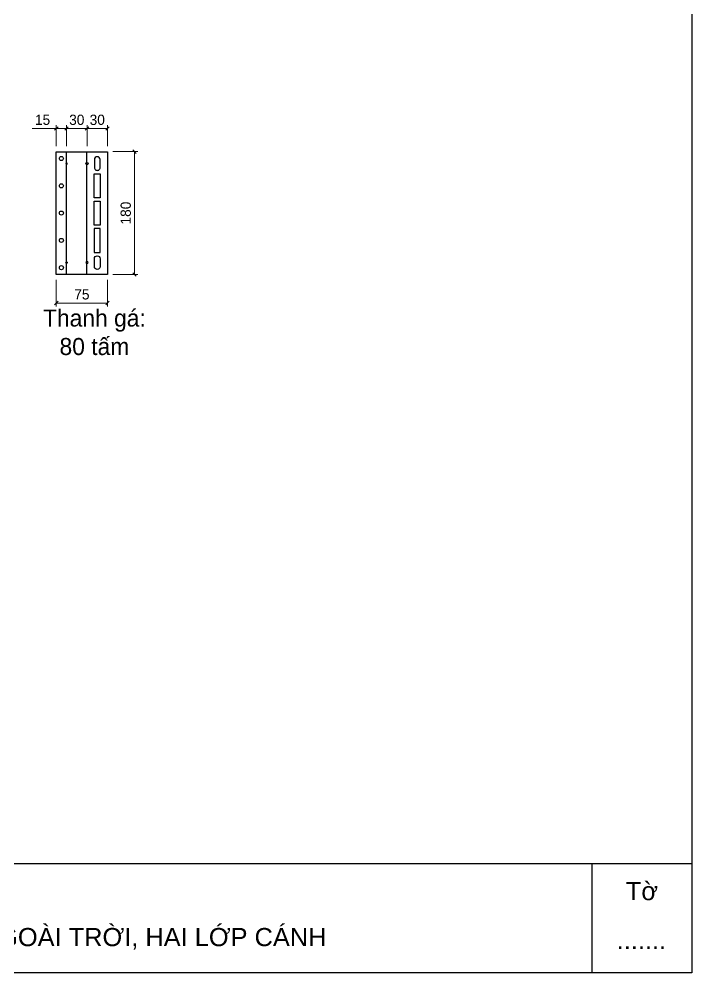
# Model space of a CAD drawing. Header units: millimetres. Extents: x 0 to 3953, y 0 to 2795.
# Drawn here: x 2967 to 3953, y 0 to 1398 of the extents above; entities that cross this region are included whole.
import ezdxf

# ---------------------------------------------------------------- set-up
doc = ezdxf.new("R2010")
doc.units = ezdxf.units.MM
doc.layers.add('CNC', color=7, linetype='Continuous')
doc.layers.add('DIM', color=253, linetype='Continuous')
doc.styles.add('Arial', font='arial.ttf')
doc.dimstyles.new('Dim-15', dxfattribs={"dimtxt": 15, "dimasz": 5, "dimexe": 5, "dimexo": 8, "dimgap": 5, "dimtad": 1, "dimdec": 0, "dimtxsty": 'Standard', "dimblk": 'OBLIQUE', "dimcen": 10, "dimclrd": 5, "dimclre": 5, "dimclrt": 3, "dimazin": 3, "dimtfac": 1, "dimtdec": 0, "dimtmove": 0, "dimatfit": 3, "dimldrblk": 'OBLIQUE', "dimlwd": 9, "dimlwe": 9})

# ---------------------------------------------------------------- blocks, each defined once
blk = doc.blocks.new('KHUNG CHUẨN')
at = {"color": 7}
for p, q in [((19889.2, -28535.2), (16919.2, -28535.2)), ((19779.2, -28535.2), (19779.2, -28655.2))]:
    blk.add_line(p, q, dxfattribs=at)
blk.add_lwpolyline([(16919.2, -26555.2), (19889.2, -26555.2), (19889.2, -28655.2), (16919.2, -28655.2)], close=True, dxfattribs=at)
at = {"color": 2, "insert": (19834.2, -28565.2), "char_height": 20, "width": 110, "attachment_point": 5, "style": 'Arial'}
blk.add_mtext('Tờ', dxfattribs=at)
at = {"color": 3, "style": 'Arial'}
for tag, p in [('#01', (17055.6, -28580.1)), ('#02', (17431.4, -28580.1)), ('#03', (18030.6, -28580.1)), ('#08', (18751.7, -28580.1)), ('#10', (19064.8, -28580.1)), ('#09', (18753.8, -28632.6)), ('#11', (19060.3, -28625.7)), ('#12', (19806.5, -28628.9)), ('#04', (17024.8, -28634.6)), ('#05', (17308.5, -28633)), ('#06', (17632.7, -28633.7)), ('#07', (18002, -28634.7))]:
    blk.add_attdef(tag, p, '', height=20, dxfattribs=at)
blk = doc.blocks.new('*D27')
at = {"color": 0, "linetype": 'ByBlock', "lineweight": -2}
for p, q in [((3138.6, 1200.8), (3133.6, 1205.8)), ((3133.6, 1025.8), (3138.6, 1020.8))]:
    blk.add_line(p, q, dxfattribs=at)
at = {"layer": 'Defpoints', "color": 0, "transparency": 16777216}
for p in [(3096.7, 1203.3), (3096.7, 1023.3), (3136.1, 1023.3)]:
    blk.add_point(p, dxfattribs=at)
at = {"layer": 'DIM', "color": 5, "lineweight": 9, "transparency": 16777216}
for p, q in [((3104.7, 1203.3), (3141.1, 1203.3)), ((3136.1, 1203.3), (3136.1, 1023.3)), ((3104.7, 1023.3), (3141.1, 1023.3))]:
    blk.add_line(p, q, dxfattribs=at)
at = {"layer": 'DIM', "color": 3, "transparency": 16777216, "insert": (3123.5, 1113.3), "char_height": 15, "attachment_point": 5, "rotation": 90}
blk.add_mtext('180', dxfattribs=at)
blk = doc.blocks.new('_Oblique')
at = {"color": 0, "linetype": 'ByBlock', "lineweight": -2}
blk.add_line((-0.5, -0.5), (0.5, 0.5), dxfattribs=at)
blk = doc.blocks.new('*D28')
at = {"color": 0, "linetype": 'ByBlock', "lineweight": -2}
for p, q in [((3024.2, 984), (3019.2, 979)), ((3094.2, 979), (3099.2, 984))]:
    blk.add_line(p, q, dxfattribs=at)
at = {"layer": 'Defpoints', "color": 0, "transparency": 16777216}
for p in [(3021.7, 1023.3), (3096.7, 1023.3), (3096.7, 981.5)]:
    blk.add_point(p, dxfattribs=at)
at = {"layer": 'DIM', "color": 5, "lineweight": 9, "transparency": 16777216}
for p, q in [((3021.7, 1015.3), (3021.7, 976.5)), ((3096.7, 1015.3), (3096.7, 976.5)), ((3021.7, 981.5), (3096.7, 981.5))]:
    blk.add_line(p, q, dxfattribs=at)
at = {"layer": 'DIM', "color": 3, "transparency": 16777216, "insert": (3059.2, 994.1), "char_height": 15, "attachment_point": 5}
blk.add_mtext('75', dxfattribs=at)
blk = doc.blocks.new('*D29')
at = {"color": 0, "linetype": 'ByBlock', "lineweight": -2}
for p, q in [((3039.2, 1239.7), (3034.2, 1234.7)), ((3064.2, 1234.7), (3069.2, 1239.7))]:
    blk.add_line(p, q, dxfattribs=at)
at = {"layer": 'Defpoints', "color": 0, "transparency": 16777216}
for p in [(3066.7, 1237.2), (3036.7, 1203.3), (3066.7, 1203.3)]:
    blk.add_point(p, dxfattribs=at)
at = {"layer": 'DIM', "color": 5, "lineweight": 9, "transparency": 16777216}
for p, q in [((3036.7, 1211.3), (3036.7, 1242.2)), ((3036.7, 1237.2), (3066.7, 1237.2)), ((3066.7, 1211.3), (3066.7, 1242.2))]:
    blk.add_line(p, q, dxfattribs=at)
at = {"layer": 'DIM', "color": 3, "transparency": 16777216, "insert": (3051.7, 1249.9), "char_height": 15, "attachment_point": 5}
blk.add_mtext('30', dxfattribs=at)
blk = doc.blocks.new('*D30')
at = {"color": 0, "linetype": 'ByBlock', "lineweight": -2}
for p, q in [((3069.2, 1239.7), (3064.2, 1234.7)), ((3094.2, 1234.7), (3099.2, 1239.7))]:
    blk.add_line(p, q, dxfattribs=at)
at = {"layer": 'Defpoints', "color": 0, "transparency": 16777216}
for p in [(3096.7, 1237.2), (3066.7, 1203.3), (3096.7, 1203.3)]:
    blk.add_point(p, dxfattribs=at)
at = {"layer": 'DIM', "color": 5, "lineweight": 9, "transparency": 16777216}
for p, q in [((3066.7, 1211.3), (3066.7, 1242.2)), ((3066.7, 1237.2), (3096.7, 1237.2)), ((3096.7, 1211.3), (3096.7, 1242.2))]:
    blk.add_line(p, q, dxfattribs=at)
at = {"layer": 'DIM', "color": 3, "transparency": 16777216, "insert": (3081.7, 1249.9), "char_height": 15, "attachment_point": 5}
blk.add_mtext('30', dxfattribs=at)
blk = doc.blocks.new('*D31')
at = {"color": 0, "linetype": 'ByBlock', "lineweight": -2}
for p, q in [((3024.2, 1239.7), (3019.2, 1234.7)), ((3034.2, 1234.7), (3039.2, 1239.7))]:
    blk.add_line(p, q, dxfattribs=at)
at = {"layer": 'Defpoints', "color": 0, "transparency": 16777216}
for p in [(3021.7, 1237.2), (3021.7, 1203.3), (3036.7, 1203.3)]:
    blk.add_point(p, dxfattribs=at)
at = {"layer": 'DIM', "color": 5, "lineweight": 9, "transparency": 16777216}
for p, q in [((3021.7, 1237.2), (2986.5, 1237.2)), ((3021.7, 1211.3), (3021.7, 1242.2)), ((3036.7, 1237.2), (3021.7, 1237.2)), ((3036.7, 1211.3), (3036.7, 1242.2))]:
    blk.add_line(p, q, dxfattribs=at)
at = {"layer": 'DIM', "color": 3, "transparency": 16777216, "insert": (3001.6, 1249.9), "char_height": 15, "attachment_point": 5}
blk.add_mtext('15', dxfattribs=at)
blk = doc.blocks.new('f3daunguoc')
at = {"layer": 'CNC', "color": 2, "lineweight": -3}
blk.add_circle((0, 0), 1.5, dxfattribs=at)
blk = doc.blocks.new('f2dauxuoi')
at = {"layer": 'CNC', "color": 2, "lineweight": -3}
blk.add_circle((0, 0), 1, dxfattribs=at)
blk = doc.blocks.new('ovan8.5x20')
at = {"layer": 'CNC', "color": 2, "lineweight": -3}
for p, q in [((5.7, 4.2), (-5.8, 4.2)), ((-5.8, -4.2), (5.7, -4.2))]:
    blk.add_line(p, q, dxfattribs=at)
for centre, start, end in [((-5.8, 0), 90, 270), ((5.7, 0), 270, 90)]:
    blk.add_arc(centre, 4.25, start, end, dxfattribs=at)

msp = doc.modelspace()

# ---------------------------------------------------------------- linework, layer by layer
at = {"color": 7}
for p, q in [((3021.672, 1203.276), (3096.672, 1203.276)), ((3021.672, 1023.276), (3021.672, 1203.276)), ((3036.672, 1023.276), (3036.672, 1203.276)), ((3066.672, 1023.276), (3066.672, 1203.276)), ((3096.672, 1203.276), (3096.672, 1023.276)), ((3096.672, 1023.276), (3021.672, 1023.276))]:
    msp.add_line(p, q, dxfattribs=at)
at = {"color": 2, "ltscale": 3}
for points in [[(3077.172, 1170.776), (3086.172, 1170.776), (3086.172, 1135.776), (3077.172, 1135.776)], [(3077.172, 1130.776), (3086.172, 1130.776), (3086.172, 1095.776), (3077.172, 1095.776)], [(3077.172, 1055.776), (3086.172, 1055.776), (3086.172, 1090.776), (3077.172, 1090.776)]]:
    msp.add_lwpolyline(points, close=True, dxfattribs=at)
at = {"color": 2}
for centre in [(3029.172, 1193.276), (3029.172, 1153.276), (3029.172, 1113.276), (3029.172, 1073.276), (3029.172, 1033.276)]:
    msp.add_circle(centre, 3, dxfattribs=at)

# ---------------------------------------------------------------- block references
at = {"color": 3}
ref = msp.add_blockref('KHUNG CHUẨN', (-22519.521, 38140.017), dxfattribs=dict(at, xscale=1.331000000005587, yscale=1.331000000005587, zscale=1.331000000005587))
ref.add_attrib('#11', 'TỦ NGOÀI TRỜI, HAI LỚP CÁNH', (2849.733, 39.229), dxfattribs={"color": 3, "height": 26.62, "style": 'Arial'})
ref.add_attrib('#12', '.......', (3842.876, 34.935), dxfattribs={"color": 3, "height": 26.62, "style": 'Arial'})
at = {"lineweight": -3, "xscale": -1}
msp.add_blockref('f2dauxuoi', (3036.672, 1185.776), dxfattribs=at)
at = {"lineweight": -3}
for name, p, rotation in [('f3daunguoc', (3066.672, 1185.776), 270), ('f2dauxuoi', (3036.672, 1040.776), 180)]:
    msp.add_blockref(name, p, dxfattribs=dict(at, rotation=rotation))
at = {"lineweight": -3, "xscale": -1, "rotation": 270}
msp.add_blockref('f3daunguoc', (3066.672, 1040.776), dxfattribs=at)
at = {"layer": 'CNC', "lineweight": -3, "rotation": 270}
msp.add_blockref('ovan8.5x20', (3081.672, 1185.776), dxfattribs=at)
at = {"layer": 'CNC', "lineweight": -3, "xscale": -1, "rotation": 270}
msp.add_blockref('ovan8.5x20', (3081.672, 1040.776), dxfattribs=at)

# ---------------------------------------------------------------- texts
at = {"color": 2, "insert": (3077.511, 938.459), "char_height": 25, "width": 775, "attachment_point": 5}
msp.add_mtext('Thanh gá: \\P80 tấm', dxfattribs=at)

# ---------------------------------------------------------------- dimensions: what is measured, and where the dimension line sits
at = {"layer": 'DIM', "color": 7}
for base, p1, p2, picture, middle in [((3021.672, 1237.25), (3036.672, 1203.276), (3021.672, 1203.276), '*D31', (3001.578, 1249.908)), ((3096.672, 981.468), (3021.672, 1023.276), (3096.672, 1023.276), '*D28', (3059.172, 994.096))]:
    dim = msp.add_linear_dim(base=base, p1=p1, p2=p2, dimstyle='Dim-15', dxfattribs=at)
    dim.commit()
    dim.dimension.update_dxf_attribs({"geometry": picture, "text_midpoint": middle})
for base, p1, p2, picture, middle in [((3066.672, 1237.25), (3036.672, 1203.276), (3066.672, 1203.276), '*D29', (3051.672, 1237.25)), ((3096.672, 1237.25), (3066.672, 1203.276), (3096.672, 1203.276), '*D30', (3081.672, 1237.25))]:
    dim = msp.add_linear_dim(base=base, p1=p1, p2=p2, dimstyle='Dim-15', dxfattribs=at)
    dim.commit()
    dim.dimension.update_dxf_attribs({"geometry": picture, "text_midpoint": middle, "dimtype": 160})
dim = msp.add_linear_dim(base=(3136.141, 1023.276), p1=(3096.672, 1203.276), p2=(3096.672, 1023.276), angle=90, dimstyle='Dim-15', dxfattribs=at)
dim.commit()
dim.dimension.update_dxf_attribs({"geometry": '*D27', "text_midpoint": (3123.483, 1113.276)})

doc.saveas('drawing.dxf')
